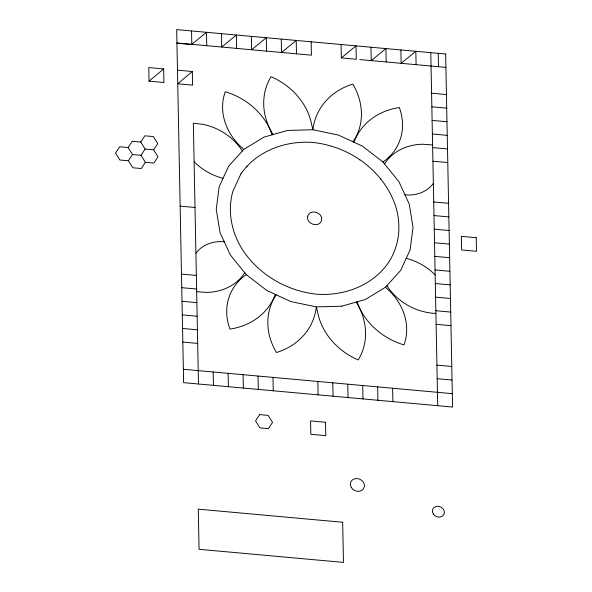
<?xml version="1.0" encoding="UTF-8"?>
<svg xmlns="http://www.w3.org/2000/svg" width="592" height="592" viewBox="0 0 592 592"><rect width="100%" height="100%" fill="white"/><g stroke="black" fill="none" stroke-linecap="round" stroke-linejoin="round"><path stroke-width="0.89" d="M275.31 294.424L273.43 298.849A68.554 58.704 24.8 0 1 235.142 328.123L229.94 329.115A59.444 50.905 24.8 0 1 228.593 298.627L230.31 293.913A59.444 50.905 24.8 0 1 246.294 274.644L230.295 254.886L220.046 232.626L216.243 209.398L219.144 186.776L228.556 166.3L243.83 149.376L263.928 137.144L287.483 130.447L312.887 129.744L338.409 135.072L362.319 146.069L382.972 161.993L398.964 181.759L409.213 204.011L413.016 227.247L410.115 249.868L400.703 270.337L385.429 287.268L365.331 299.493L341.688 306.219M353.949 142.221L355.829 137.795A68.554 58.704 24.8 0 1 399.319 107.529A59.444 50.905 24.8 0 1 400.666 138.01L398.949 142.724A59.444 50.905 24.8 0 1 382.972 161.993M353.084 141.821L355.614 137.61A66.474 56.921 24.8 0 0 361.179 108.787L360.432 103.726A66.474 56.921 24.8 0 0 352.81 84.108A70.722 60.554 24.8 0 0 329.174 97.576L325.489 101.387A70.722 60.554 24.8 0 0 312.887 129.744L311.444 123.639A64.306 55.063 24.8 0 0 300.884 100.218L297.539 96.015A64.306 55.063 24.8 0 0 271.032 76.694A67.806 58.06 24.8 0 0 264.321 95.023L263.788 99.967A67.806 58.06 24.8 0 0 270.374 129.863L273.03 134.562M276.175 294.823L273.645 299.034A66.474 56.921 24.8 0 0 268.087 327.85L268.827 332.911A66.474 56.921 24.8 0 0 276.449 352.529A70.722 60.554 24.8 0 0 300.085 339.068L303.77 335.25A70.722 60.554 24.8 0 0 316.372 306.9L341.776 306.19M128.131 147.526L132.238 141.281L140.733 142.043L145.129 149.051L153.624 149.813L157.997 156.813L153.883 163.059L145.388 162.297L141.007 155.289L132.512 154.527L128.131 147.526L119.636 146.764L115.529 153.002L119.91 160.01L128.405 160.772L132.793 167.773L141.288 168.535L145.395 162.297M128.405 160.772L132.519 154.527M140.748 142.043L144.855 135.805L153.35 136.567L157.731 143.567L153.624 149.813M141.007 155.289L145.114 149.051M359.522 159.596L359.914 159.907M149.051 81.156L163.651 68.916L163.917 82.51L149.051 81.156L148.784 67.569L163.651 68.916M192.333 71.514L177.741 83.761L192.607 85.107L192.333 71.514L177.474 70.167M191.801 44.333L206.49 32.301L206.756 45.688M341.332 57.89L356.021 45.865L356.28 59.252L341.332 57.89L341.066 44.511M380.308 178.962L380.871 178.629M435.904 313.383L432.841 313.257A54.146 46.361 24.8 0 1 386.894 285.647M176.941 42.979L311.422 55.182L311.163 41.795M359.788 59.57L445.909 67.377M176.941 43.194L191.808 44.541L191.542 30.947M431.583 93.218L446.442 94.565M431.849 106.812L446.708 108.158M432.116 120.398L446.975 121.752M432.382 133.992L447.249 135.346M432.648 147.6L447.515 148.947M432.915 161.194L447.781 162.541M433.714 201.968L448.581 203.322M433.98 215.562L448.847 216.916M180.146 206.127L195.012 207.474M434.254 229.171L449.113 230.517M434.521 242.764L449.38 244.111M434.787 256.358L449.654 257.705M435.053 269.952L449.92 271.299M435.32 283.546L450.186 284.893M181.478 274.089L196.344 275.435M435.586 297.132L450.453 298.486M181.744 287.682L196.611 289.029M435.853 310.726L450.719 312.073M182.018 301.284L196.877 302.638M436.119 324.32L450.986 325.667M182.284 314.877L197.143 316.224M182.551 328.471L197.41 329.818M182.817 342.065L197.684 343.412M436.926 365.116L451.785 366.463M437.192 378.702L452.051 380.057M183.35 369.267L452.325 393.658M432.597 144.959L422.932 144.241A52.525 44.977 24.8 0 0 384.497 163.888M196.662 291.686L206.327 292.404A52.525 44.977 24.8 0 0 244.762 272.757M246.59 166.448L247.167 166.885M246.294 274.644L266.948 290.568L290.85 301.572L316.372 306.9L317.823 313.005A64.306 55.063 24.8 0 0 358.227 359.951A67.806 58.06 24.8 0 0 356.236 302.083M435.15 274.954L434.373 274.111A54.834 46.953 24.8 0 0 406.23 258.327M194.109 161.69L194.886 162.534A54.834 46.953 24.8 0 0 223.029 178.318M272.172 134.806L270.255 129.951A64.55 55.271 24.8 0 0 225.271 91.745A58.86 50.394 24.8 0 0 225.012 122.107L226.921 127.162A58.86 50.394 24.8 0 0 243.83 149.376M438.213 53.324L438.48 66.704M430.784 52.644L437.717 405.69M416.095 64.676L415.828 51.289L401.139 63.314L400.88 49.935M386.184 61.96L385.925 48.581L371.236 60.606L370.969 47.219M392.614 388.241L392.881 401.628M377.666 386.887L377.925 400.273M362.711 385.533L362.977 398.912M347.763 384.178L348.022 397.558M332.793 382.817L333.052 396.203M317.837 381.463L318.096 394.842M296.474 53.828L296.207 40.441L281.518 52.466L281.252 39.087M266.563 51.112L266.304 37.733L251.615 49.758L251.348 36.371M272.979 377.393L273.245 390.779M258.023 376.038L258.29 389.418M236.659 48.396L236.4 35.017L221.711 47.042L221.445 33.663M243.075 374.684L243.334 388.063M228.12 373.323L228.386 386.709M213.164 371.968L213.431 385.348M198.475 383.993L193.355 123.262L202.508 124.261A54.146 46.361 24.8 0 1 242.365 150.997M433.351 183.387A34.247 29.326 24.8 0 1 404.98 194.82M385.429 287.268A58.86 50.394 24.8 0 1 403.988 344.899A64.55 55.271 24.8 0 1 357.087 301.839M195.908 253.258A34.247 29.326 24.8 0 1 224.279 241.825M307.699 216.272C305.894 224.042 319.214 228.364 321.56 220.372C323.365 212.595 310.045 208.28 307.699 216.272M240.937 173.789L232.885 191.312A86.291 73.889 24.8 0 0 242.431 249.624C258.874 274.629 286.491 290.835 316.121 294.157C343.515 296.289 372.279 285.958 388.322 262.855A86.291 73.889 24.8 0 0 395.604 206.075C383.786 170.74 349.643 146.35 313.138 142.487C285.744 140.356 256.98 150.686 240.937 173.789M259.659 414.615L255.552 420.86L259.94 427.868L268.428 428.63L272.542 422.385L268.154 415.384L259.659 414.615M445.643 53.998L176.675 29.6L183.616 382.647L452.584 407.044L445.643 53.998M476.205 237.703L461.346 236.356L461.612 249.95L476.471 251.297L476.205 237.703M325.526 422.274L310.571 420.919L310.837 434.299L325.785 435.66L325.526 422.274M342.672 522.255L198.276 509.157L199.067 549.302L343.464 562.4L342.672 522.255M433.344 514.071A6.164 5.276 24.8 0 0 443.756 514.744A6.164 5.276 24.8 0 0 438.124 506.264A6.164 5.276 24.8 0 0 433.344 514.071M351.315 487.556A7.252 6.209 24.8 0 0 363.577 488.666A7.252 6.209 24.8 0 0 357.257 478.551A7.252 6.209 24.8 0 0 351.315 487.556"/></g></svg>
